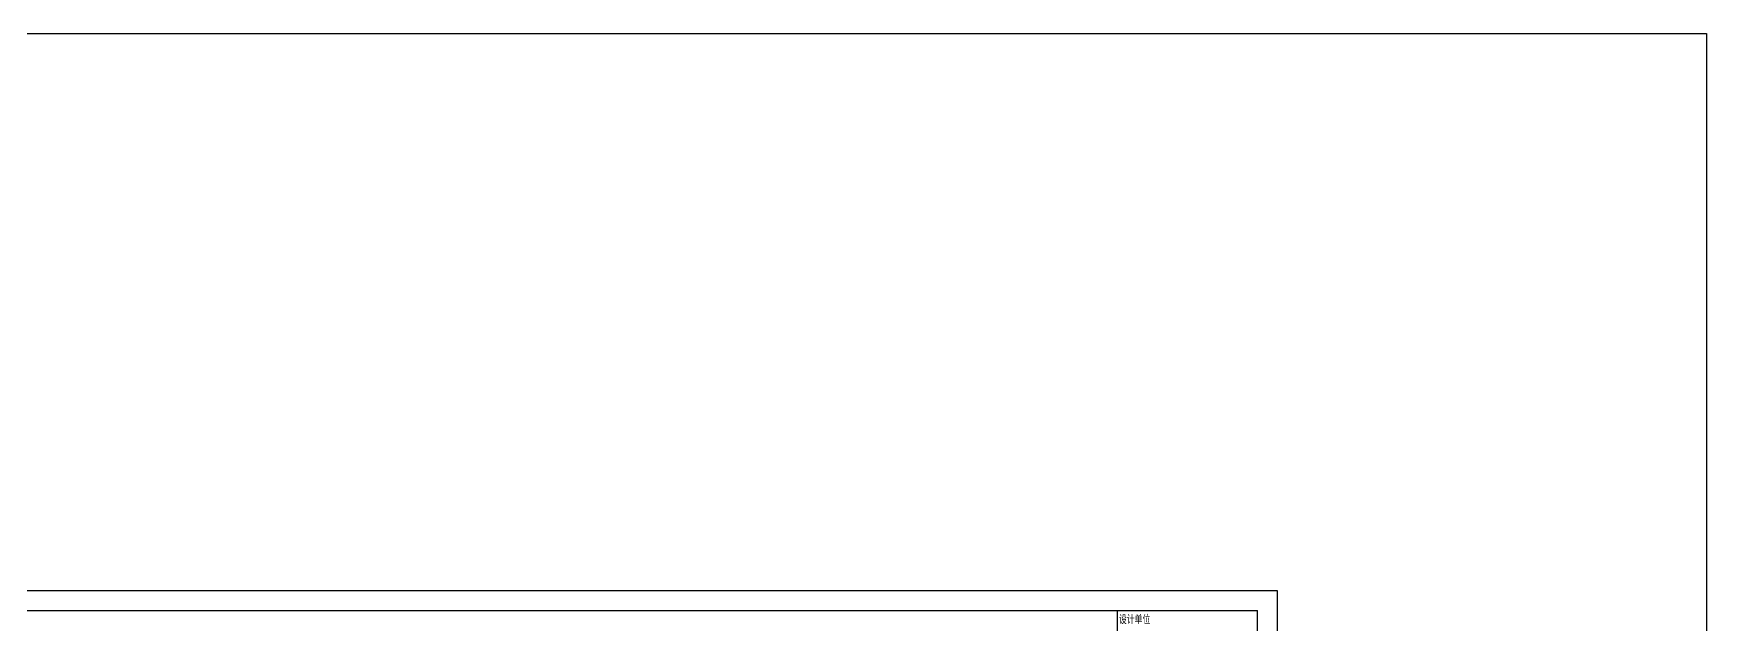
# Model space of a CAD drawing. Extents: x 5827 to 252697, y -546879 to 4066219.
# Drawn here: x 68485 to 152104, y -145599 to -116066 of the extents above; entities that cross this region are included whole.
import ezdxf

# ---------------------------------------------------------------- set-up
doc = ezdxf.new("R2010")
doc.units = 0
doc.header["$MEASUREMENT"] = 0
doc.layers.add('FRAME', color=3, linetype='Continuous')
doc.layers.add('填充', color=8, linetype='Continuous')
doc.styles.add('FRAME', font='simhei.ttf', dxfattribs={"width": 0.7})

# ---------------------------------------------------------------- blocks, each defined once
blk = doc.blocks.new('A$C20674F94')
at = {"layer": 'FRAME'}
for p, q in [((84100, 59219), (0, 59219)), ((84100, -181), (84100, 59219)), ((83100, 58219), (2500, 58219)), ((76100, 58219), (76100, 819)), ((83100, 819), (83100, 58219))]:
    blk.add_line(p, q, dxfattribs=at)
at = {"layer": 'FRAME', "const_width": 50}
for points in [[(2500, 58219), (83100, 58219), (83100, 819), (2500, 819), (2500, 58219)], [(76100, 58219), (76100, 819)]]:
    blk.add_lwpolyline(points, dxfattribs=at)
at = {"layer": 'FRAME', "style": 'FRAME', "width": 0.7}
blk.add_text('设计单位', height=400, dxfattribs=at).set_placement((76183, 57597))

msp = doc.modelspace()

# ---------------------------------------------------------------- linework, layer by layer
at = {"ltscale": 1000}
msp.add_lwpolyline([(5827, -116066.5), (152103.5, -116066.5), (152103.5, -546879), (5827, -546879)], close=True, dxfattribs=at)

# ---------------------------------------------------------------- block references
at = {"layer": '填充'}
msp.add_blockref('A$C20674F94', (46554, -203131), dxfattribs=at)

doc.saveas('drawing.dxf')
